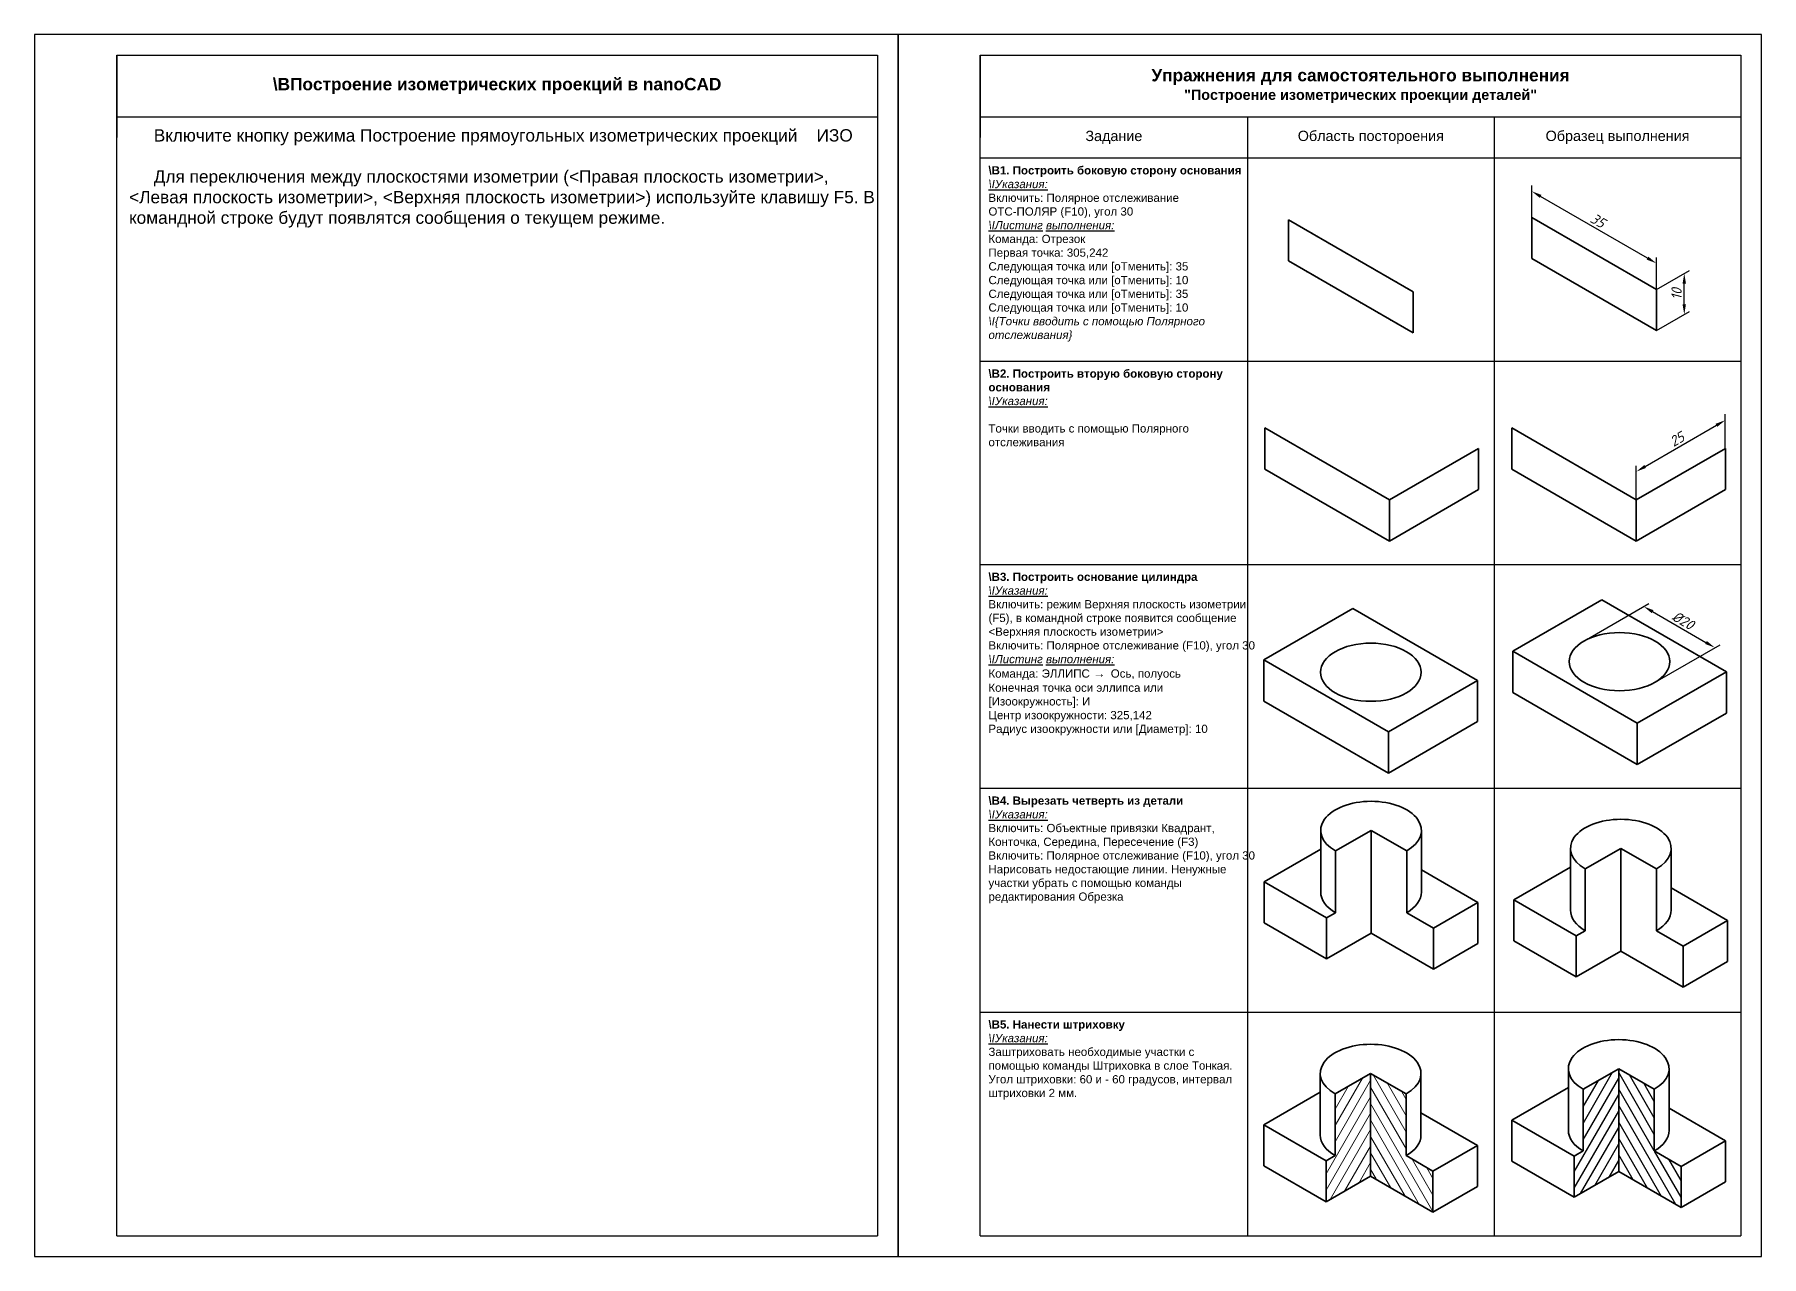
# Model space of a CAD drawing. Header units: millimetres. Extents: x 0 to 420, y 0 to 297.
import ezdxf

# ---------------------------------------------------------------- set-up
doc = ezdxf.new("R2010")
doc.units = ezdxf.units.MM
doc.linetypes.add('пунктирная2', pattern=[3.175, 0, -3.175])
doc.layers.add('Основная', color=7, linetype='Continuous', lineweight=35)
doc.layers.add('Тонкая', color=1, linetype='Continuous', lineweight=18)
doc.styles.get("Standard").update_dxf_attribs({"font": 'arial.ttf'})
doc.styles.add('Стиль1', font='GOST_B.TTF', dxfattribs={"oblique": 15})
doc.dimstyles.new('ISO-25', dxfattribs={"dimtxt": 2.5, "dimasz": 2.5, "dimexe": 1.25, "dimexo": 0, "dimtad": 1, "dimtxsty": 'Стиль1', "dimcen": 2.5, "dimadec": 0, "dimazin": 0, "dimtfac": 1, "dimtmove": 0, "dimatfit": 3, "dimfxl": 1, "dimarcsym": 0})
pattern_1 = [(60, (0, 0), (-1.732051, 1), [])]
pattern_2 = [(300, (0, 0), (1.732051, 1), [])]

# ---------------------------------------------------------------- blocks, each defined once
blk = doc.blocks.new('*D2')
at = {"color": 0, "lineweight": -2}
for p, q in [((394.44, 235.03), (402.48, 239.67)), ((401.23, 231.45), (401.23, 236.45)), ((394.44, 225.03), (402.48, 229.67))]:
    blk.add_line(p, q, dxfattribs=at)
at = {"color": 0}
for points in [[(401.64, 236.45), (400.81, 236.45), (401.23, 238.95)], [(400.81, 231.45), (401.64, 231.45), (401.23, 228.95)]]:
    blk.add_solid(points, dxfattribs=at)
at = {"layer": 'Defpoints', "color": 0}
for p in [(401.23, 238.95), (394.44, 235.03), (394.44, 225.03)]:
    blk.add_point(p, dxfattribs=at)
at = {"color": 0, "insert": (399.35, 233.95), "char_height": 2.5, "attachment_point": 5, "rotation": 90, "style": 'Стиль1'}
blk.add_mtext('10', dxfattribs=at)
blk = doc.blocks.new('*D3')
at = {"color": 0, "lineweight": -2}
for p, q in [((364.13, 252.53), (364.13, 260.35)), ((392.28, 242.66), (366.3, 257.66)), ((394.44, 235.03), (394.44, 242.85))]:
    blk.add_line(p, q, dxfattribs=at)
at = {"color": 0}
for points in [[(366.5, 258.02), (366.09, 257.3), (364.13, 258.91)], [(392.07, 242.3), (392.49, 243.02), (394.44, 241.41)]]:
    blk.add_solid(points, dxfattribs=at)
at = {"layer": 'Defpoints', "color": 0}
for p in [(364.13, 258.91), (364.13, 252.53), (394.44, 235.03)]:
    blk.add_point(p, dxfattribs=at)
at = {"color": 0, "insert": (380.22, 251.78), "char_height": 2.5, "attachment_point": 5, "rotation": 330, "style": 'Стиль1'}
blk.add_mtext('35', dxfattribs=at)
blk = doc.blocks.new('*D4')
at = {"color": 0, "lineweight": -2}
for p, q in [((391.73, 192.02), (409.05, 202.02)), ((411.21, 196.39), (411.21, 204.71)), ((389.56, 183.89), (389.56, 192.21))]:
    blk.add_line(p, q, dxfattribs=at)
at = {"color": 0}
for points in [[(409.26, 201.66), (408.84, 202.38), (411.21, 203.27)], [(391.52, 192.38), (391.94, 191.66), (389.56, 190.77)]]:
    blk.add_solid(points, dxfattribs=at)
at = {"layer": 'Defpoints', "color": 0}
for p in [(411.21, 203.27), (411.21, 196.39), (389.56, 183.89)]:
    blk.add_point(p, dxfattribs=at)
at = {"color": 0, "insert": (399.45, 198.64), "char_height": 2.5, "attachment_point": 5, "rotation": 30, "style": 'Стиль1'}
blk.add_mtext('25', dxfattribs=at)
blk = doc.blocks.new('*D5')
at = {"color": 0, "lineweight": -2}
for p, q in [((376.82, 149.59), (392.6, 158.7)), ((393.52, 156.73), (406.51, 149.23)), ((394.14, 139.59), (409.92, 148.7))]:
    blk.add_line(p, q, dxfattribs=at)
at = {"color": 0}
for points in [[(393.73, 157.09), (393.31, 156.37), (391.35, 157.98)], [(406.3, 148.87), (406.72, 149.59), (408.67, 147.98)]]:
    blk.add_solid(points, dxfattribs=at)
at = {"layer": 'Defpoints', "color": 0}
for p in [(376.82, 149.59), (408.67, 147.98), (394.14, 139.59)]:
    blk.add_point(p, dxfattribs=at)
at = {"color": 0, "insert": (400.95, 154.6), "char_height": 2.5, "attachment_point": 5, "rotation": 330, "style": 'Стиль1'}
blk.add_mtext('%%C20', dxfattribs=at)

msp = doc.modelspace()

# ---------------------------------------------------------------- hatches: boundary and pattern name
h = msp.add_hatch()
h.set_pattern_fill('_USER', color=1, scale=2, angle=60, pattern_type=0)
h.set_pattern_definition(pattern_1)
h.paths.add_polyline_path([(385.285, 45.63), (376.625, 40.63), (376.625, 25.63), (374.46, 24.38), (374.46, 14.38), (385.285, 20.63)])
h = msp.add_hatch()
h.set_pattern_fill('_USER', color=1, scale=2, angle=300, pattern_type=0)
h.set_pattern_definition(pattern_2)
h.paths.add_polyline_path([(393.945, 40.63), (385.285, 45.63), (385.285, 20.63), (400.441, 11.88), (400.441, 21.88), (393.945, 25.63)])
at = {"layer": 'Тонкая'}
h = msp.add_hatch(dxfattribs=at)
h.set_pattern_fill('', color=256, scale=2, angle=60, pattern_type=0)
h.set_pattern_definition(pattern_1)
h.paths.add_polyline_path([(324.945, 19.504), (314.12, 13.254), (314.12, 23.254), (316.285, 24.504), (316.285, 39.504), (324.945, 44.504)])
h = msp.add_hatch(dxfattribs=at)
h.set_pattern_fill('', color=256, scale=2, angle=300, pattern_type=0)
h.set_pattern_definition(pattern_2)
h.paths.add_polyline_path([(333.605, 39.504), (333.605, 24.504), (340.1, 20.754), (340.1, 10.754), (324.945, 19.504), (324.945, 44.504)])

# ---------------------------------------------------------------- linework, layer by layer
for p, q in [((210, 297), (0, 297)), ((0, 297), (0, 0)), ((210, 0), (210, 297)), ((420, 297), (210, 297)), ((210, 297), (210, 0)), ((420, 0), (420, 297)), ((20, 5), (20, 292)), ((20, 292), (205, 292)), ((20, 292), (20, 272)), ((205, 292), (205, 5)), ((230, 5), (230, 292)), ((230, 292), (415, 292)), ((230, 292), (230, 272)), ((415, 292), (415, 5)), ((20, 277), (205, 277)), ((230, 277), (415, 277)), ((295, 277), (295, 5)), ((355, 277), (355, 5)), ((230, 267), (415, 267)), ((230, 217.6), (415, 217.6)), ((230, 168.2), (415, 168.2)), ((230, 113.8), (415, 113.8)), ((230, 59.4), (415, 59.4)), ((20, 5), (205, 5)), ((230, 5), (415, 5)), ((0, 0), (210, 0)), ((210, 0), (420, 0))]:
    msp.add_line(p, q)
at = {"lineweight": 35}
for p, q in [((394.442, 235.033), (364.131, 252.533)), ((364.131, 252.533), (364.131, 242.533)), ((364.131, 242.533), (394.442, 225.033)), ((394.442, 225.033), (394.442, 235.033)), ((329.564, 183.892), (299.253, 201.392)), ((299.253, 201.392), (299.253, 191.392)), ((389.564, 183.892), (359.253, 201.392)), ((359.253, 201.392), (359.253, 191.392)), ((389.564, 183.892), (411.215, 196.392)), ((411.215, 196.392), (411.215, 186.392)), ((299.253, 191.392), (329.564, 173.892)), ((359.253, 191.392), (389.564, 173.892)), ((411.215, 186.392), (389.564, 173.892)), ((329.564, 173.892), (329.564, 183.892)), ((389.564, 173.892), (389.564, 183.892)), ((298.98, 145.002), (320.631, 157.502)), ((320.631, 157.502), (350.942, 140.002)), ((359.496, 147.085), (381.147, 159.585)), ((381.147, 159.585), (411.458, 142.085)), ((389.807, 129.585), (359.496, 147.085)), ((359.496, 147.085), (359.496, 137.085)), ((329.291, 127.502), (298.98, 145.002)), ((298.98, 145.002), (298.98, 135.002)), ((329.291, 127.502), (350.942, 140.002)), ((350.942, 140.002), (350.942, 130.002)), ((389.807, 129.585), (411.458, 142.085)), ((411.458, 142.085), (411.458, 132.085)), ((298.98, 135.002), (329.291, 117.502)), ((359.496, 137.085), (389.807, 119.585)), ((411.458, 132.085), (389.807, 119.585)), ((350.942, 130.002), (329.291, 117.502)), ((329.291, 117.502), (329.291, 127.502)), ((389.807, 119.585), (389.807, 129.585)), ((299.078, 91.06), (312.811, 98.989)), ((373.548, 99.185), (373.548, 84.185)), ((377.135, 94.185), (385.796, 99.185)), ((385.796, 99.185), (394.456, 94.185)), ((385.796, 99.185), (385.796, 74.185)), ((398.043, 99.185), (398.043, 84.185)), ((337.306, 93.989), (351.039, 86.06)), ((359.815, 86.685), (373.548, 94.614)), ((377.135, 79.185), (377.135, 94.185)), ((394.456, 79.185), (394.456, 94.185)), ((299.078, 91.06), (299.078, 81.06)), ((314.233, 82.31), (299.078, 91.06)), ((398.043, 89.614), (411.776, 81.685)), ((340.214, 79.81), (351.039, 86.06)), ((351.039, 86.06), (351.039, 76.06)), ((374.97, 77.935), (359.815, 86.685)), ((359.815, 86.685), (359.815, 76.685)), ((411.776, 81.685), (400.951, 75.435)), ((411.776, 71.685), (411.776, 81.685)), ((351.039, 76.06), (340.214, 69.81)), ((359.815, 76.685), (374.97, 67.935)), ((374.97, 77.935), (377.135, 79.185)), ((374.97, 77.935), (374.97, 67.935)), ((394.456, 79.185), (400.951, 75.435)), ((385.796, 74.185), (374.97, 67.935)), ((400.951, 65.435), (385.796, 74.185)), ((400.951, 75.435), (400.951, 65.435)), ((400.951, 65.435), (411.776, 71.685)), ((312.698, 44.504), (312.698, 29.504)), ((316.285, 39.504), (324.945, 44.504)), ((324.945, 44.504), (333.605, 39.504)), ((324.945, 44.504), (324.945, 19.504)), ((337.192, 44.504), (337.192, 29.504)), ((373.038, 45.63), (373.038, 30.63)), ((376.625, 40.63), (385.285, 45.63)), ((385.285, 45.63), (393.945, 40.63)), ((385.285, 45.63), (385.285, 20.63)), ((397.533, 45.63), (397.533, 30.63)), ((298.964, 32.004), (312.698, 39.933)), ((316.285, 24.504), (316.285, 39.504)), ((333.605, 24.504), (333.605, 39.504)), ((359.304, 33.13), (373.038, 41.059)), ((376.625, 25.63), (376.625, 40.63)), ((393.945, 25.63), (393.945, 40.63)), ((337.192, 34.933), (350.926, 27.004)), ((397.533, 36.059), (411.266, 28.13)), ((314.12, 23.254), (298.964, 32.004)), ((298.964, 32.004), (298.964, 22.004)), ((374.46, 24.38), (359.304, 33.13)), ((359.304, 33.13), (359.304, 23.13)), ((350.926, 27.004), (340.1, 20.754)), ((350.926, 17.004), (350.926, 27.004)), ((374.46, 24.38), (376.625, 25.63)), ((393.945, 25.63), (400.441, 21.88)), ((411.266, 28.13), (400.441, 21.88)), ((411.266, 18.13), (411.266, 28.13)), ((298.964, 22.004), (314.12, 13.254)), ((314.12, 23.254), (316.285, 24.504)), ((314.12, 23.254), (314.12, 13.254)), ((333.605, 24.504), (340.1, 20.754)), ((359.304, 23.13), (374.46, 14.38)), ((374.46, 24.38), (374.46, 14.38)), ((400.441, 21.88), (400.441, 11.88)), ((324.945, 19.504), (314.12, 13.254)), ((340.1, 10.754), (324.945, 19.504)), ((340.1, 20.754), (340.1, 10.754)), ((340.1, 10.754), (350.926, 17.004)), ((385.285, 20.63), (374.46, 14.38)), ((400.441, 11.88), (385.285, 20.63)), ((400.441, 11.88), (411.266, 18.13))]:
    msp.add_line(p, q, dxfattribs=at)
at = {"color": 2, "linetype": 'пунктирная2', "ltscale": 0.5}
for p, q in [((305, 250.369), (305, 243.342)), ((333.962, 235.279), (306.68, 251.03)), ((306.548, 241.106), (333.099, 225.777)), ((335.311, 225.696), (335.311, 232.598))]:
    msp.add_line(p, q, dxfattribs=at)
at = {"lineweight": 35}
msp.add_ellipse((385.477, 144.585), major_axis=(-12.247, 0), ratio=0.5773503, dxfattribs=at)
for centre, start_param, end_param in [((325.058, 103.56), 2.3561945, 7.0685835), ((385.796, 99.185), 2.3561945, 7.0685835), ((325.058, 88.56), 6.2831853, 7.0685835), ((325.058, 88.56), 2.3561945, 3.1415927), ((385.796, 84.185), 6.2831853, 7.0685835), ((385.796, 84.185), 2.3561945, 3.1415927), ((324.945, 44.504), 2.3561945, 7.0685835), ((385.285, 45.63), 2.3561945, 7.0685835), ((324.945, 29.504), 6.2831853, 7.0685835), ((324.945, 29.504), 2.3561945, 3.1415927), ((385.285, 30.63), 6.2831853, 7.0685835), ((385.285, 30.63), 2.3561945, 3.1415927)]:
    msp.add_ellipse(centre, major_axis=(-12.247, 0), ratio=0.5773503, start_param=start_param, end_param=end_param, dxfattribs=at)
at = {"layer": 'Основная'}
for p, q in [((335.311, 234.5), (305, 252)), ((305, 252), (305, 242)), ((305, 242), (335.311, 224.5)), ((335.311, 224.5), (335.311, 234.5)), ((351.215, 196.392), (329.564, 183.892)), ((351.215, 186.392), (351.215, 196.392)), ((329.564, 173.892), (351.215, 186.392)), ((312.811, 88.56), (312.811, 103.56)), ((325.058, 103.56), (316.398, 98.56)), ((325.058, 103.56), (333.719, 98.56)), ((325.058, 78.56), (325.058, 103.56)), ((337.306, 88.56), (337.306, 103.56)), ((316.398, 98.56), (316.398, 83.56)), ((333.719, 98.56), (333.719, 83.56)), ((299.078, 81.06), (314.233, 72.31)), ((316.398, 83.56), (314.233, 82.31)), ((314.233, 82.31), (314.233, 72.31)), ((333.719, 83.56), (340.214, 79.81)), ((340.214, 79.81), (340.214, 69.81)), ((314.233, 72.31), (325.058, 78.56)), ((340.214, 69.81), (325.058, 78.56))]:
    msp.add_line(p, q, dxfattribs=at)
msp.add_ellipse((325, 142), major_axis=(12.247, 0), ratio=0.5773503, dxfattribs=at)

# ---------------------------------------------------------------- texts
for s, width, heights, insert, char_height, attachment_point in [('{\\fArial|b1|i0|c0|p34;\\B\\C2;Построение изометрических проекций в nanoCAD }', 185, [0], (112.5, 284.5), 3, 5), ('{\\fArial|b1|i0|c204|p34;\\H1.2x;\\C2;Упражнения для самостоятельного выполнения\\P\\H0.83333x;\\C4;"Построение изометрических проекции деталей"}', 185, [0], (322.5, 284.5), 2.5, 5), ('Задание', 65, [0], (262.5, 272), 2.5, 5), ('Область постороения', 60, [0], (325, 272), 2.5, 5), ('Образец выполнения', 60, [0], (385, 272), 2.5, 5), ('\\pxl1;{\\fArial|b1|i0|c0|p34;\\B\\C4;1. Построить боковую сторону основания}{\\C4;\\P\\fArial|b0|i1|c0|p34;\\L\\I\\C3;Указания:\\P}Включить: Полярное отслеживание {\\C1;ОТС-ПОЛЯР} ({\\C1;F10}), угол {\\C1;30}\\P{\\fArial|b0|i1|c0|p34;\\L\\I\\C3;Листинг выполнения:\\P}Команда: {\\C1;Отрезок}\\PПервая точка: {\\C1;305,242}\\PСледующая точка или [оТменить]: {\\C1;35}\\PСледующая точка или [оТменить]: {\\C1;10}\\PСледующая точка или [оТменить]: {\\C1;35}\\PСледующая точка или [оТменить]: {\\C1;10\\P\\fArial|b0|i1|c0|p34;\\I\\C2;\\{Точки вводить с помощью Полярного отслеживания\\}}', 65, [47.4], (230, 265), 2, 1), ('\\pxl1;{\\fArial|b1|i0|c0|p34;\\B\\C4;2. Построить вторую боковую сторону основания}{\\C4;\\P\\fArial|b0|i1|c0|p34;\\L\\I\\C3;Указания:\\P\\pr0.5;}\\P\\pr0;Точки вводить с помощью Полярного отслеживания', 65, [47.4], (230, 215.6), 2, 1), ('\\pxl1;{\\fArial|b1|i0|c0|p34;\\B\\C4;3. Построить основание цилиндра}{\\C4;\\P\\fArial|b0|i1|c0|p34;\\L\\I\\C3;Указания:\\P\\pr0.5;}Включить: режим {\\C1;Верхняя плоскость изометрии }({\\C1;F5}), в командной строке появится сообщение <{\\C1;Верхняя плоскость изометрии}>\\P\\pr0;Включить: Полярное отслеживание ({\\C1;F10}), угол {\\C1;30}\\P{\\fArial|b0|i1|c0|p34;\\L\\I\\C3;Листинг выполнения:\\P}Команда: {\\C1;ЭЛЛИПС} {\\H1.0833x;\\C1;→\\H0.65385x;\\fMS Shell Dlg 2|b0|i0|c204|p0;\\C256; } {\\C1;Ось, полуось}\\PКонечная точка оси эллипса или [Изоокружность]: {\\C1;И}\\PЦентр изоокружности: {\\C1;325,142}\\PРадиус изоокружности или [Диаметр]: {\\C1;10}', 65, [47.4], (230, 166.2), 2, 1), ('\\pxl1;{\\fArial|b1|i0|c0|p34;\\B\\C4;4. Вырезать четверть из детали}{\\C4;\\P\\fArial|b0|i1|c0|p34;\\L\\I\\C3;Указания:\\P\\pr0.5;}Включить: Объектные привязки {\\C1;Квадрант}, {\\C1;Конточка}, {\\C1;Середина},{\\C1; Пересечение }({\\C1;F3})\\P\\pr0;Включить: Полярное отслеживание ({\\C1;F10}), угол {\\C1;30}\\PНарисовать недостающие линии. Ненужные участки убрать с помощью команды редактирования {\\C1;Обрезка}', 65, [47.4], (230, 111.8), 2, 1), ('\\pxl1;{\\fArial|b1|i0|c0|p34;\\B\\C4;5. Нанести штриховку}{\\C4;\\P\\fArial|b0|i1|c0|p34;\\L\\I\\C3;Указания:\\P\\pr0.5;}Заштриховать необходимые участки с помощью команды {\\C1;Штриховка }в слое {\\C1;Тонкая}.\\P\\pr0;Угол штриховки: {\\C1;60} и {\\C1;-} {\\C1;60} градусов, интервал штриховки {\\C1;2} мм.', 65, [47.4], (230, 57.4), 2, 1)]:
    msp.add_mtext_dynamic_manual_height_columns(s, width=width, gutter_width=12.5, heights=heights, dxfattribs=dict(insert=insert, char_height=char_height, attachment_point=attachment_point))
at = {"insert": (20, 274), "char_height": 3, "width": 185, "attachment_point": 1}
msp.add_mtext('\\pxi2,l1;Включите кнопку режима{\\C4; Построение прямоугольных изометрических проекций    \\C1;ИЗО}\\P\\PДля переключения между плоскостями изометрии (<{\\C1;Правая плоскость изометрии}>, <{\\C1;Левая плоскость изометрии}>, <{\\C1;Верхняя плоскость изометрии}>) используйте клавишу {\\C1;F5}. В командной строке будут появлятся сообщения о текущем режиме.', dxfattribs=at)

# ---------------------------------------------------------------- dimensions: what is measured, and where the dimension line sits
at = {"color": 2}
for p1, p2, distance, picture, middle in [((394.442, 235.033), (364.131, 252.533), -5.521, '*D3', (380.224, 251.782)), ((389.564, 183.892), (411.215, 196.392), 5.955, '*D4', (399.452, 198.642))]:
    dim = msp.add_aligned_dim(p1=p1, p2=p2, distance=distance, dimstyle='ISO-25', dxfattribs=at)
    dim.commit()
    dim.dimension.update_dxf_attribs({"geometry": picture, "text_midpoint": middle})
dim = msp.add_linear_dim(base=(401.227, 238.951), p1=(394.442, 225.033), p2=(394.442, 235.033), angle=90, dimstyle='ISO-25', dxfattribs=at)
dim.commit()
dim.dimension.update_dxf_attribs({"geometry": '*D2', "text_midpoint": (399.352, 233.951)})
dim = msp.add_aligned_dim(p1=(376.817, 149.585), p2=(394.137, 139.585), distance=14.537, text='%%C<>', dimstyle='ISO-25', dxfattribs=at)
dim.commit()
dim.dimension.update_dxf_attribs({"geometry": '*D5', "text_midpoint": (400.952, 154.602)})

doc.saveas('drawing.dxf')
